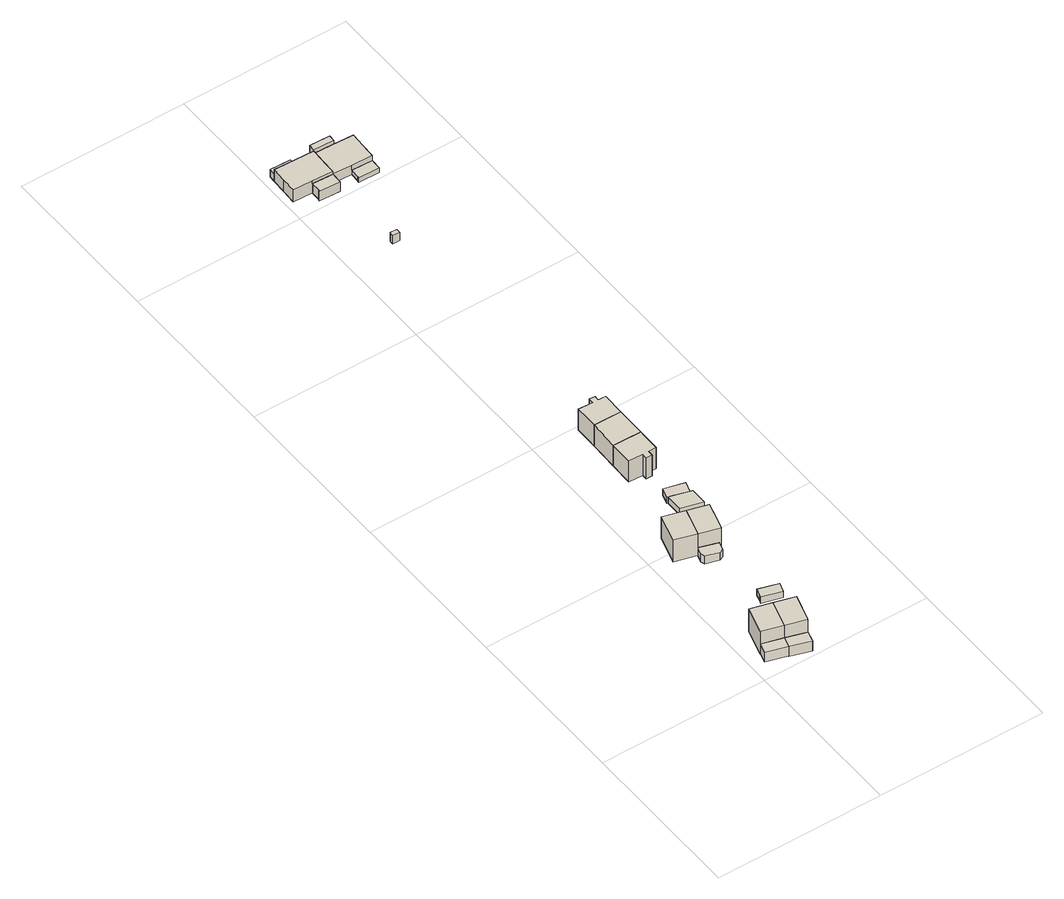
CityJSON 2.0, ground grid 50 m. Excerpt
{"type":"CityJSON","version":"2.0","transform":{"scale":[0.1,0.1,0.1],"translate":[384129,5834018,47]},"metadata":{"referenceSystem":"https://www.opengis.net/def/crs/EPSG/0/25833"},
"CityObjects":{
"building1":{"type":"Building","attributes":{"Gemeindeschluessel":"11000012","function":"31001_1010"},"address":[{"country":"Germany","locality":"Berlin","thoroughfareNumber":"12A","thoroughfareName":"Barthstraße"}],"children":["building1-1","building1-2"]},
"building1-1":{"type":"BuildingPart","attributes":{"BezugspunktDach":"2200","measuredHeight":9.11,"storeysAboveGround":2},"parents":["building1"],"geometry":[{"type":"MultiSurface","lod":"1","boundaries":[[[0,1,2,3]],[[4,5,6,7]],[[4,7,3,2]],[[5,4,2,1]],[[6,5,1,0]],[[8,9,0,3]],[[7,6,10,11]],[[11,10,9,8]]]}]},
"building1-2":{"type":"BuildingPart","attributes":{"BezugspunktDach":"2200","measuredHeight":4.31,"storeysAboveGround":2},"parents":["building1"],"geometry":[{"type":"Solid","lod":"1","boundaries":[[[[12,9,8,13]],[[11,10,14,15]],[[11,15,13,8]],[[14,10,9,12]],[[15,14,12,13]],[[11,8,9,10]]]]}]},
"building2":{"type":"Building","attributes":{"Gemeindeschluessel":"11000012","function":"31001_1010"},"address":[{"country":"Germany","locality":"Berlin","thoroughfareNumber":"12B","thoroughfareName":"Barthstraße"}],"children":["building2-1","building2-2"]},
"building2-1":{"type":"BuildingPart","attributes":{"BezugspunktDach":"2200","measuredHeight":9.62,"storeysAboveGround":2},"parents":["building2"],"geometry":[{"type":"MultiSurface","lod":"1","boundaries":[[[16,17,1,0]],[[18,19,20,21]],[[18,21,0,1]],[[19,18,1,17]],[[20,19,17,16]],[[9,22,16,0]],[[21,20,23,24]],[[24,23,22,9]]]}]},
"building2-2":{"type":"BuildingPart","attributes":{"BezugspunktDach":"2200","measuredHeight":4.36,"storeysAboveGround":2},"parents":["building2"],"geometry":[{"type":"Solid","lod":"1","boundaries":[[[[25,22,9,12]],[[24,23,26,27]],[[24,27,12,9]],[[26,23,22,25]],[[27,26,25,12]],[[24,9,22,23]]]]}]},
"building3":{"type":"Building","attributes":{"Gemeindeschluessel":"11000012","BezugspunktDach":"2200","function":"31001_1010","measuredHeight":8.72,"storeysAboveGround":2},"address":[{"country":"Germany","locality":"Berlin","thoroughfareNumber":"14A","thoroughfareName":"Barthstraße"}],"geometry":[{"type":"Solid","lod":"1","boundaries":[[[[28,29,30,31]],[[32,33,34,35]],[[32,35,31,30]],[[33,32,30,29]],[[34,33,29,28]],[[35,34,28,31]]]]}]},
"building4":{"type":"Building","attributes":{"Gemeindeschluessel":"11000012","BezugspunktDach":"2200","function":"31001_2463","measuredHeight":2.15,"storeysAboveGround":1},"address":[{"country":"Germany","locality":"Berlin","thoroughfareNumber":"12B (1)","thoroughfareName":"Barthstraße"}],"geometry":[{"type":"Solid","lod":"1","boundaries":[[[[36,37,38,39,40]],[[41,42,43,44,45]],[[41,45,40,39]],[[42,41,39,38]],[[43,42,38,37]],[[44,43,37,36]],[[45,44,36,40]]]]}]},
"building5":{"type":"Building","attributes":{"Gemeindeschluessel":"11000012","function":"31001_1010"},"address":[{"country":"Germany","locality":"Berlin","thoroughfareNumber":"14B","thoroughfareName":"Barthstraße"}],"children":["building5-1","building5-2"]},
"building5-1":{"type":"BuildingPart","attributes":{"BezugspunktDach":"2200","measuredHeight":8.82,"storeysAboveGround":2},"parents":["building5"],"geometry":[{"type":"Solid","lod":"1","boundaries":[[[[46,47,48,29,28]],[[49,50,51,52,53]],[[49,53,28,29]],[[50,49,29,48]],[[51,50,48,47]],[[52,51,47,46]],[[53,52,46,28],[54,55,56,57]],[[56,55,54,57]]]]}]},
"building5-2":{"type":"BuildingPart","attributes":{"BezugspunktDach":"2200","measuredHeight":2.73,"storeysAboveGround":2},"parents":["building5"],"geometry":[{"type":"MultiSurface","lod":"1","boundaries":[[[58,59,60,57,56,61]],[[55,54,62,63,64,65]],[[55,65,61,56]],[[62,54,57,60]],[[63,62,60,59]],[[64,63,59,58]],[[65,64,58,61]],[[54,55,66,56,57]]]}]},
"building6":{"type":"Building","attributes":{"Gemeindeschluessel":"11000012","BezugspunktDach":"2200","function":"51009_1611","measuredHeight":2.29,"storeysAboveGround":0},"address":[{"country":"Germany","locality":"Berlin"}],"geometry":[{"type":"Solid","lod":"1","boundaries":[[[[67,68,69,70,71,72]],[[73,74,75,76,77,78]],[[73,78,72,71]],[[74,73,71,70]],[[75,74,70,69]],[[76,75,69,68]],[[77,76,68,67]],[[78,77,67,72]]]]}]},
"building7":{"type":"Building","attributes":{"Gemeindeschluessel":"11000012","BezugspunktDach":"2200","function":"31001_2463","measuredHeight":2.21,"storeysAboveGround":1},"address":[{"country":"Germany","locality":"Berlin","thoroughfareNumber":"16 (1)","thoroughfareName":"Barthstraße"}],"geometry":[{"type":"Solid","lod":"1","boundaries":[[[[71,70,69,79,80,81]],[[82,83,84,85,86,87]],[[82,87,81,80]],[[83,82,80,79]],[[84,83,79,69]],[[85,84,69,70]],[[86,85,70,71]],[[87,86,71,81]]]]}]},
"building8":{"type":"Building","attributes":{"Gemeindeschluessel":"11000012","BezugspunktDach":"2200","function":"31001_1010","measuredHeight":8.56,"storeysAboveGround":2},"address":[{"country":"Germany","locality":"Berlin","thoroughfareNumber":"16","thoroughfareName":"Barthstraße"}],"geometry":[{"type":"Solid","lod":"1","boundaries":[[[[88,89,90,91,92,93,94,95,96]],[[97,98,99,100,101,102,103,104,105]],[[97,105,96,95]],[[98,97,95,94]],[[99,98,94,93]],[[100,99,93,92]],[[101,100,92,91]],[[102,101,91,90]],[[103,102,90,89]],[[104,103,89,88]],[[105,104,88,96]]]]}]},
"building9":{"type":"Building","attributes":{"Gemeindeschluessel":"11000012","BezugspunktDach":"2200","function":"31001_1010","measuredHeight":8.55,"storeysAboveGround":2},"address":[{"country":"Germany","locality":"Berlin","thoroughfareNumber":"18","thoroughfareName":"Barthstraße"}],"geometry":[{"type":"Solid","lod":"1","boundaries":[[[[93,106,107,108,95]],[[109,110,111,99,97]],[[109,97,95,108]],[[110,109,108,107]],[[111,110,107,106]],[[99,111,106,93]],[[97,99,93,95]]]]}]},
"building10":{"type":"Building","attributes":{"Gemeindeschluessel":"11000012","BezugspunktDach":"2200","function":"31001_1010","measuredHeight":8.5,"storeysAboveGround":2},"address":[{"country":"Germany","locality":"Berlin","thoroughfareNumber":"20","thoroughfareName":"Barthstraße"}],"geometry":[{"type":"Solid","lod":"1","boundaries":[[[[107,106,112,113,114,115,116,117,118,108]],[[119,120,121,122,123,124,125,111,110,109]],[[119,109,108,118]],[[120,119,118,117]],[[121,120,117,116]],[[122,121,116,115]],[[123,122,115,114]],[[124,123,114,113]],[[125,124,113,112]],[[111,125,112,106]],[[110,111,106,107]],[[109,110,107,108]]]]}]},
"building11":{"type":"Building","attributes":{"Gemeindeschluessel":"11000012","BezugspunktDach":"2200","function":"51009_1610","measuredHeight":3,"storeysAboveGround":0},"address":[{"country":"Germany","locality":"Berlin"}],"geometry":[{"type":"Solid","lod":"1","boundaries":[[[[126,127,128,129,130,131]],[[132,133,134,135,136,137]],[[132,137,131,130]],[[133,132,130,129]],[[134,133,129,128]],[[135,134,128,127]],[[136,135,127,126]],[[137,136,126,131]]]]}]},
"building12":{"type":"Building","attributes":{"Gemeindeschluessel":"11000012","function":"31001_1010"},"address":[{"country":"Germany","locality":"Berlin","thoroughfareNumber":"110","thoroughfareName":"Gollanczstraße"}],"children":["building12-1","building12-2","building12-3"]},
"building12-1":{"type":"BuildingPart","attributes":{"BezugspunktDach":"2200","measuredHeight":5.82,"storeysAboveGround":1},"parents":["building12"],"geometry":[{"type":"MultiSurface","lod":"1","boundaries":[[[138,139,140,141,142,143,144,145]],[[146,147,148,149,150,151,152,153]],[[146,153,145,144]],[[147,146,144,143]],[[154,155,147,143,142]],[[149,148,142,141]],[[150,149,141,140]],[[151,150,140,139]],[[156,157,139,138]],[[153,152,138,145]],[[148,147,155,154]],[[152,151,157,156]]]}]},
"building12-2":{"type":"BuildingPart","attributes":{"BezugspunktDach":"2200","measuredHeight":2.75,"storeysAboveGround":1},"parents":["building12"],"geometry":[{"type":"Solid","lod":"1","boundaries":[[[[154,158,159,155]],[[160,161,148,147]],[[160,147,155,159]],[[161,160,159,158]],[[148,161,158,154]],[[147,148,154,155]]]]}]},
"building12-3":{"type":"BuildingPart","attributes":{"BezugspunktDach":"2200","measuredHeight":3.35,"storeysAboveGround":1},"parents":["building12"],"geometry":[{"type":"Solid","lod":"1","boundaries":[[[[162,157,156,163,164,165]],[[166,167,152,151,168,169]],[[166,169,165,164]],[[167,166,164,163]],[[152,167,163,156]],[[168,151,157,162]],[[169,168,162,165]],[[151,152,156,157]]]]}]},
"building13":{"type":"Building","attributes":{"Gemeindeschluessel":"11000012","function":"31001_1010"},"address":[{"country":"Germany","locality":"Berlin","thoroughfareNumber":"112","thoroughfareName":"Gollanczstraße"}],"children":["building13-1","building13-2","building13-3"]},
"building13-1":{"type":"BuildingPart","attributes":{"BezugspunktDach":"2200","measuredHeight":4.98,"storeysAboveGround":1},"parents":["building13"],"geometry":[{"type":"MultiSurface","lod":"1","boundaries":[[[170,171,172,173,174,175,176,157]],[[150,149,177,178,179,180,181,151]],[[150,151,157,176]],[[149,150,176,175]],[[178,177,174,173]],[[179,178,173,172]],[[180,179,172,171]],[[182,183,171,170]],[[151,181,170,157]],[[175,174,177,149]],[[181,180,183,182]]]}]},
"building13-2":{"type":"BuildingPart","attributes":{"BezugspunktDach":"2200","measuredHeight":1.68,"storeysAboveGround":1},"parents":["building13"],"geometry":[{"type":"Solid","lod":"1","boundaries":[[[[184,183,182,185,186,187]],[[188,189,181,180,190,191]],[[188,191,187,186]],[[189,188,186,185]],[[181,189,185,182]],[[190,180,183,184]],[[191,190,184,187]],[[180,181,182,183]]]]}]},
"building13-3":{"type":"BuildingPart","attributes":{"BezugspunktDach":"2200","measuredHeight":4.63,"storeysAboveGround":1},"parents":["building13"],"geometry":[{"type":"Solid","lod":"1","boundaries":[[[[192,193,194,195]],[[196,197,177,149]],[[196,149,195,194]],[[197,196,194,193]],[[177,197,193,192]],[[149,175,174,177,192,195]],[[177,174,175,149]]]]}]}
},
"vertices":[
[104,59,88],[127,141,88],[65,158,88],[42,77,88],[65,158,7],[127,141,7],[104,59,7],[42,77,7],[42,77,44],[104,59,44],[104,59,10],[42,77,10],
[95,27,44],[33,45,44],[95,27,10],[33,45,10],
[164,41,88],[188,124,88],[127,141,2],[188,124,2],[164,41,2],[104,59,2],[164,41,44],[164,41,8],[104,59,8],
[155,9,44],[155,9,8],[95,27,8],
[115,447,89],[139,531,89],[76,549,89],[52,465,89],[76,549,11],[139,531,11],[115,447,11],[52,465,11],
[208,208,26],[216,236,26],[158,253,26],[153,234,26],[150,224,26],[153,234,4],[158,253,4],[216,236,4],[208,208,4],[150,224,4],
[175,429,89],[187,471,89],[199,514,89],[139,531,10],[199,514,10],[187,471,10],[175,429,10],[115,447,10],[169,430,12],[115,447,12],[115,447,40],[169,430,40],
[112,413,40],[151,401,40],[162,406,40],[108,424,40],[162,406,12],[151,401,12],[112,413,12],[108,424,12],[115,447,33],
[228,576,30],[228,626,30],[220,628,30],[171,642,30],[165,643,30],[164,593,30],[165,643,7],[171,642,7],[220,628,7],[228,626,7],[228,576,7],[164,593,7],
[230,659,30],[170,675,30],[161,645,30],[170,675,8],[230,659,8],[220,628,8],[171,642,8],[165,643,8],[161,645,8],
[168,758,85],[168,743,85],[186,743,85],[186,758,85],[209,758,85],[210,825,85],[169,826,85],[127,827,85],[126,759,85],[127,827,11],[169,826,11],[210,825,11],[209,758,11],[186,758,11],[186,743,11],[168,743,11],[168,758,11],[126,759,11],
[211,912,85],[170,913,85],[129,913,85],[129,913,11],[170,913,11],[211,912,11],
[212,979,85],[189,980,85],[190,994,85],[173,995,85],[173,980,85],[171,980,85],[130,982,85],[130,982,11],[171,980,11],[173,980,11],[173,995,11],[190,994,11],[189,980,11],[212,979,11],
[146,1773,56],[146,1781,56],[146,1786,56],[126,1787,56],[125,1782,56],[125,1774,56],[125,1782,26],[126,1787,26],[146,1786,26],[146,1781,26],[146,1773,26],[125,1774,26],
[65,2036,70],[126,2033,70],[127,2077,70],[129,2120,70],[72,2122,70],[11,2124,70],[9,2081,70],[7,2038,70],[9,2081,28],[11,2124,28],[72,2122,28],[129,2120,28],[127,2077,28],[126,2033,28],[65,2036,28],[7,2038,28],[72,2122,55],[11,2124,55],[65,2036,61],[126,2033,61],
[72,2141,55],[12,2143,55],[12,2143,28],[72,2141,28],
[125,2000,61],[64,2006,61],[63,2006,61],[62,2003,61],[63,2006,28],[64,2006,28],[125,2000,28],[62,2003,28],
[183,2031,61],[244,2029,61],[246,2072,61],[248,2115,61],[190,2118,61],[129,2120,61],[127,2077,61],[190,2118,28],[248,2115,28],[246,2072,28],[244,2029,28],[183,2031,28],[183,2031,44],[244,2029,44],
[243,1996,44],[182,2002,44],[180,2002,44],[180,1998,44],[180,2002,28],[182,2002,28],[243,1996,28],[180,1998,28],
[190,2118,74],[190,2137,74],[130,2139,74],[129,2120,74],[130,2139,28],[190,2137,28]
]}
